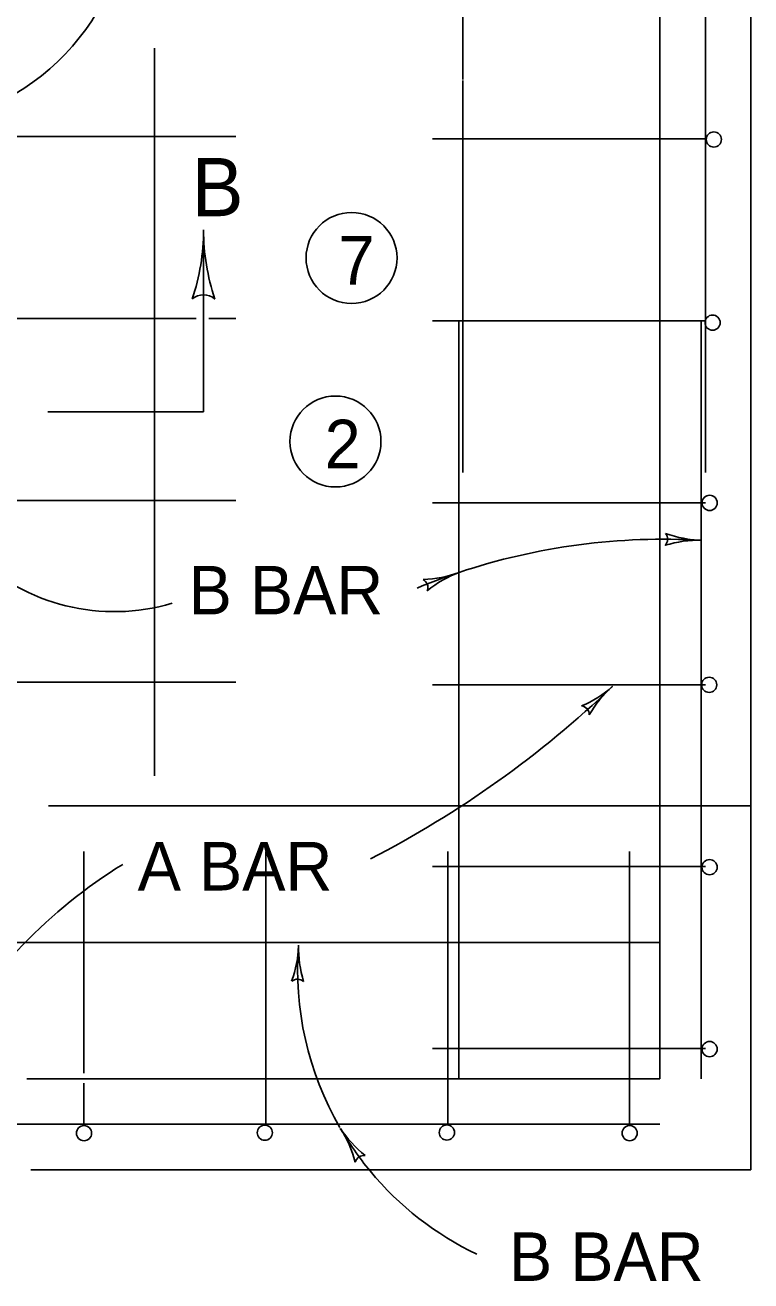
# Model space of a CAD drawing. Extents: x 997.6 to 1037, y 998.9 to 1022.8.
# Drawn here: x 1014.26 to 1017.25, y 1013.68 to 1018.86 of the extents above; entities that cross this region are included whole.
import ezdxf

# ---------------------------------------------------------------- set-up
doc = ezdxf.new("R2010")
doc.units = 0
doc.layers.add('Level 1', color=7, linetype='Continuous')
doc.layers.add('Level 2', color=7, linetype='Continuous')

msp = doc.modelspace()

# ---------------------------------------------------------------- linework, layer by layer
at = {"layer": 'Level 1'}
for p, q in [((1017.2492, 1020.3921), (1017.2492, 1014.1421)), ((1016.8742, 1020.0171), (1016.8742, 1014.5171)), ((1014.9925, 1017.2671), (1014.9925, 1018.0171)), ((1014.35, 1017.2671), (1014.9925, 1017.2671)), ((1017.2492, 1015.6421), (1014.3528, 1015.6421)), ((1016.8742, 1014.5171), (1014.2646, 1014.5171)), ((1017.2492, 1014.1421), (1014.2808, 1014.1421))]:
    msp.add_line(p, q, dxfattribs=at)
for centre in [(1015.6028, 1017.9014), (1015.5364, 1017.1447)]:
    msp.add_circle(centre, 0.1875, dxfattribs=at)
for centre, radius, start, end in [((1013.7384, 1019.396), 0.9462, 288.8973, 15.5619), ((1014.1019, 1018.0171), 0.8906, 341.3472, 359.9939), ((1015.8831, 1018.0171), 0.8906, 179.9878, 180), ((1015.8831, 1018.0171), 0.8906, 180, 198.6688), ((1014.9924, 1017.6784), 0.0713, 48.7746, 130.8913), ((1016.8898, 1014.0784), 2.6636, 86.624, 108.4495), ((1016.8685, 1016.742), 0.0375, 317.3244, 39.4411), ((1017.0348, 1016.2688), 0.4688, 88.5498, 107.2186), ((1017.0585, 1017.206), 0.4688, 249.8969, 268.5437), ((1017.0348, 1016.2688), 0.4688, 88.5376, 88.5498), ((1014.6249, 1017.2793), 0.8362, 225.863, 286.5116), ((1016.8898, 1014.0784), 2.6636, 108.4495, 112.4457), ((1015.883, 1017.0443), 0.4687, 271.8069, 290.4536), ((1015.883, 1017.0443), 0.4687, 271.8069, 290.4536), ((1016.2107, 1016.166), 0.4687, 110.4598, 129.1285), ((1016.2107, 1016.166), 0.4687, 110.4598, 129.1285), ((1016.2107, 1016.166), 0.4687, 110.4475, 110.4598), ((1016.2107, 1016.166), 0.4687, 110.4475, 110.4598), ((1015.8798, 1016.5429), 0.0375, 339.2344, 61.351), ((1015.8798, 1016.5429), 0.0375, 339.2344, 61.351), ((1013.7214, 1019.231), 4.2816, 297.235, 313.6955), ((1016.3689, 1016.4865), 0.4688, 292.8094, 311.4561), ((1016.9896, 1015.784), 0.4688, 131.4622, 150.131), ((1016.9896, 1015.784), 0.4688, 131.45, 131.4622), ((1016.5456, 1016.0173), 0.0375, 0.2368, 82.3535), ((1015.7709, 1013.6003), 2.1163, 121.6774, 150.4362), ((1014.9158, 1015.0808), 0.4687, 339.837, 358.4837), ((1016.6795, 1014.966), 1.2991, 175.4776, 210.0078), ((1015.853, 1015.0561), 0.4687, 178.4898, 197.1586), ((1015.853, 1015.0561), 0.4687, 178.4776, 178.4898), ((1015.3797, 1014.8902), 0.0375, 47.2644, 129.3811), ((1015.9488, 1014.5693), 0.4687, 213.1618, 213.174), ((1016.6795, 1014.966), 1.2991, 210.1837, 219.6482), ((1015.9488, 1014.5693), 0.4687, 213.174, 231.8428), ((1015.1642, 1014.0563), 0.4687, 14.5212, 33.1679), ((1015.654, 1014.1636), 0.0375, 81.9486, 164.0653), ((1016.6795, 1014.966), 1.2991, 219.6482, 244.4518)]:
    msp.add_arc(centre, radius, start, end, dxfattribs=at)
at = {"layer": 'Level 2'}
for p, q in [((1016.0617, 1020.0171), (1016.0617, 1018.6368)), ((1017.0617, 1020.0171), (1017.0617, 1017.0171)), ((1014.7903, 1018.7669), (1014.7903, 1015.7669)), ((1016.0617, 1018.6324), (1016.0617, 1017.0171)), ((1014.0006, 1018.4018), (1015.1256, 1018.4018)), ((1017.0617, 1018.3921), (1015.9367, 1018.3921)), ((1014.0006, 1017.6518), (1014.9623, 1017.6518)), ((1015.0148, 1017.6518), (1015.1256, 1017.6518)), ((1017.0617, 1017.6421), (1015.9367, 1017.6421)), ((1016.0445, 1014.5171), (1016.0445, 1017.6421)), ((1017.0445, 1014.5171), (1017.0445, 1017.6421)), ((1014.0006, 1016.9018), (1015.1256, 1016.9018)), ((1017.0617, 1016.8921), (1015.9367, 1016.8921)), ((1014.0006, 1016.1518), (1015.1256, 1016.1518)), ((1017.0617, 1016.1421), (1015.9367, 1016.1421)), ((1014.4992, 1014.5408), (1014.4992, 1015.4546)), ((1015.2492, 1014.3296), (1015.2492, 1015.4546)), ((1015.9992, 1014.3296), (1015.9992, 1015.4546)), ((1016.7492, 1014.3296), (1016.7492, 1015.4546)), ((1017.0617, 1015.3921), (1015.9367, 1015.3921)), ((1016.8742, 1015.0796), (1013.8742, 1015.0796)), ((1017.0617, 1014.6421), (1015.9367, 1014.6421)), ((1014.4992, 1014.3296), (1014.4992, 1014.4993)), ((1016.8742, 1014.3296), (1013.8742, 1014.3296))]:
    msp.add_line(p, q, dxfattribs=at)
for centre in [(1017.0966, 1018.39), (1017.0914, 1017.6347), (1017.0792, 1016.8915), (1017.0774, 1016.1415), (1017.0789, 1015.3895), (1017.079, 1014.6397), (1014.4997, 1014.2928), (1015.2452, 1014.295), (1015.9959, 1014.2956), (1016.7494, 1014.2934)]:
    msp.add_circle(centre, 0.0313, dxfattribs=at)

# ---------------------------------------------------------------- texts
at = {"layer": 'Level 1'}
for s, height, p in [('B', 0.24, (1014.9434, 1018.0736)), ('7', 0.2, (1015.5489, 1017.7916)), ('2', 0.2, (1015.4917, 1017.0345)), ('B BAR', 0.2, (1014.9309, 1016.4319)), ('A BAR', 0.2, (1014.721, 1015.2935)), ('B BAR', 0.2, (1016.2518, 1013.684))]:
    msp.add_text(s, height=height, dxfattribs=at).set_placement(p)

doc.saveas('drawing.dxf')
